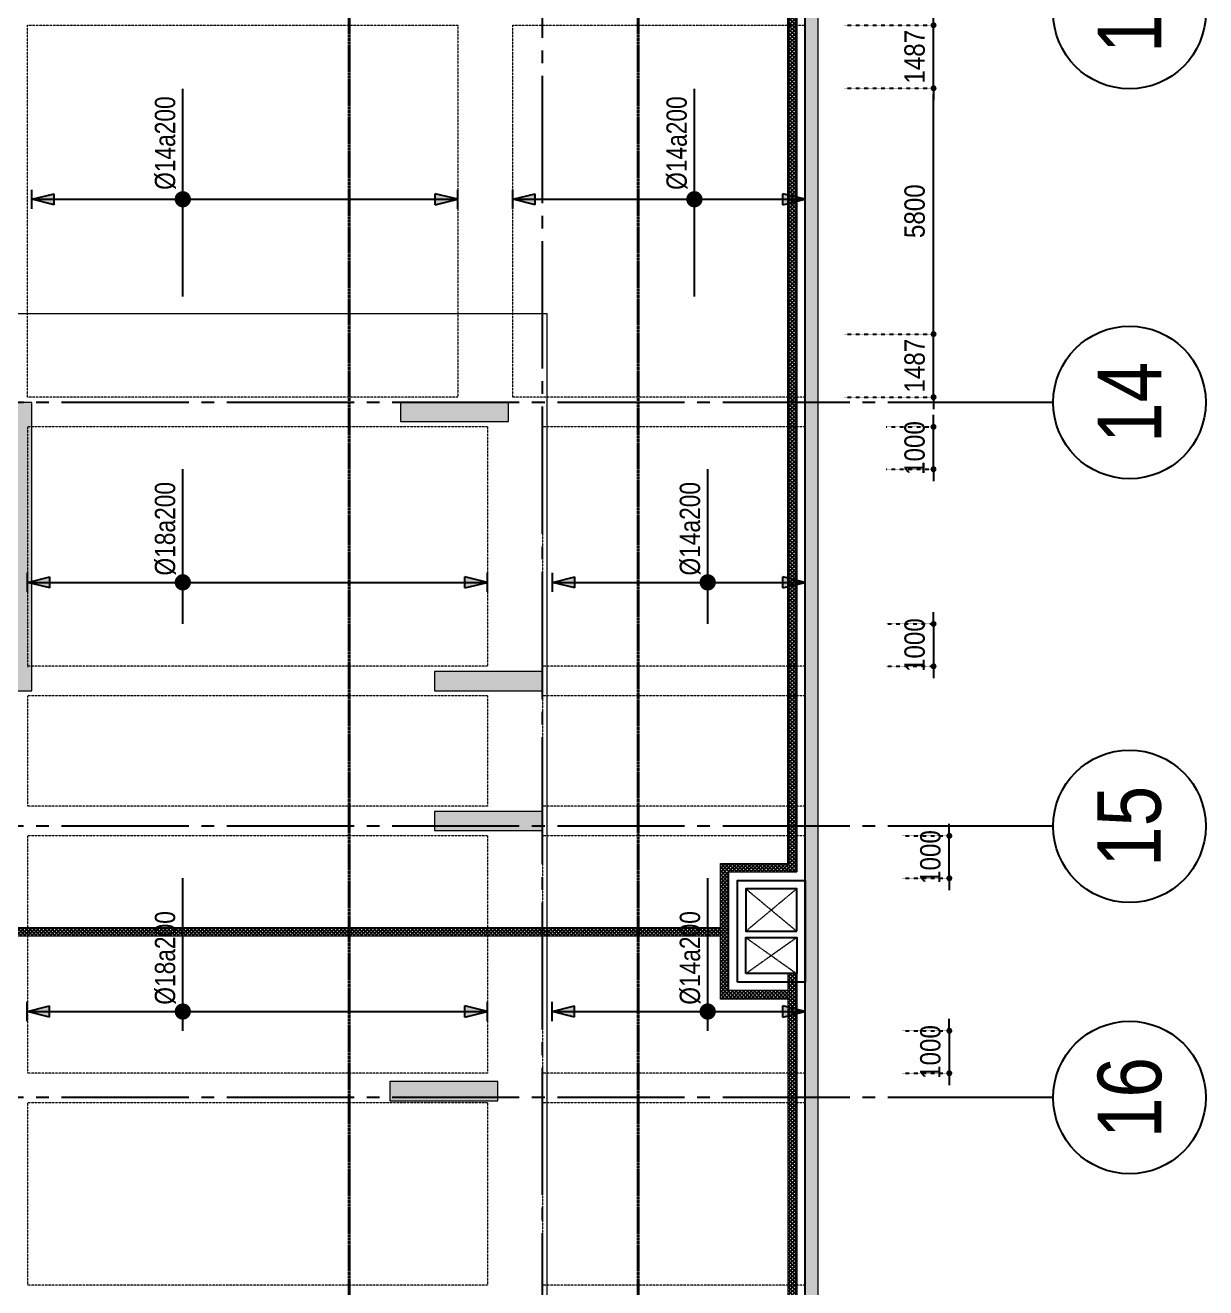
# Model space of a CAD drawing. Header units: millimetres. Extents: x -3819597 to -2591384, y 582389 to 820195.
# Drawn here: x -2679162 to -2651304, y 637944 to 667731 of the extents above; entities that cross this region are included whole.
import ezdxf
from ezdxf.enums import TextEntityAlignment as Align

# ---------------------------------------------------------------- set-up
doc = ezdxf.new("R2010")
doc.units = ezdxf.units.MM
doc.header["$MEASUREMENT"] = 0
for name, pattern in [('CENTER', [2, 1.25, -0.25, 0.25, -0.25]), ('CHG_XX_Cot_Ham 2$0$MB_Luoi truc$0$HTT Hidden 21', [3, 2, -1]), ('CHG_XX_Damsan_Ham 2$0$CHG_XX_Damsan_Ham 2$0$HIDDEN', [0.375, 0.25, -0.125]), ('CHG_XX_Luoi truc$0$MB_Luoi truc$0$Center101', [13, 10, -1, 1, -1]), ('DOT2', [0.125, 0, -0.125]), ('HIDDEN', [0.375, 0.25, -0.125])]:
    doc.linetypes.add(name, pattern=pattern)
doc.layers.get('0').update_dxf_attribs({"lineweight": 9})
doc.layers.get('Defpoints').update_dxf_attribs({"color": 10, "lineweight": 0})
for name, color, linetype in [('02HN. TEXT B', 1, 'Continuous'), ('08HN. SSS X', 6, 'Continuous'), ('12HN. GRID', 1, 'CENTER'), ('CHG_XX_Cot_Ham 2$0$mb_cot tang 1-3$0$Concrete Line', 6, 'Continuous'), ('CHG_XX_Damsan_Ham 2$0$CHG_XX_Damsan_Ham 2$0$MEP-00-GENERAL-35', 2, 'Continuous'), ('CHG_XX_Damsan_Ham 2$0$MEP-00-GENERAL-35', 2, 'Continuous'), ('CHG_XX_Luoi truc$0$Grid', 34, 'Continuous'), ('CHG_XX_Luoi truc$0$Grid Line', 8, 'CHG_XX_Luoi truc$0$MB_Luoi truc$0$Center101'), ('dim', 51, 'Continuous')]:
    doc.layers.add(name, color=color, linetype=linetype)
for name, color, linetype, lineweight in [('CHG_XX_Cot_Ham 2$0$NS-Pier-H2', 150, 'Continuous', 13), ('CHG_XX_Cot_Ham 2$0$NS-Pier-H2 @ 1', 150, 'Continuous', 13), ('CHG_XX_Cot_Ham 2$0$NS-Pier-H2 @ 150', 150, 'Continuous', 13), ("CHG_XX_Damsan_Ham 2$0$CHG_XX_Damsan_Ham 2$0$'S_General_Hidden_1 Thin", 1, 'CHG_XX_Damsan_Ham 2$0$CHG_XX_Damsan_Ham 2$0$HIDDEN', 18), ('CHG_XX_Damsan_Ham 2$0$CHG_XX_Damsan_Ham 2$0$CHG_XX_Damsan_Ham 2$0$Start net bao', 3, 'Continuous', 18), ('CHG_XX_Damsan_Ham 2$0$CHG_XX_Damsan_Ham 2$0$DBAO', 3, 'Continuous', 13), ('CHG_XX_Damsan_Ham 2$0$CHG_XX_Damsan_Ham 2$0$DMo', 9, 'CHG_XX_Damsan_Ham 2$0$CHG_XX_Damsan_Ham 2$0$HIDDEN', 9), ('CHG_XX_Damsan_Ham 2$0$CHG_XX_Damsan_Ham 2$0$DTE-MEP-H-SLAB TEXT', 3, 'Continuous', 0), ('CHG_XX_Damsan_Ham 2$0$CHG_XX_Damsan_Ham 2$0$mach ngung thi cong', 6, 'Continuous', 13), ('CHG_XX_Damsan_Ham 2$0$CHG_XX_Damsan_Ham 2$0$Start hatch', 8, 'Continuous', 25), ('CHG_XX_Damsan_Ham 2$0$CHG_XX_Damsan_Ham 2$0$Start net bao', 3, 'Continuous', 18), ('CHG_XX_Damsan_Ham 2$0$CHG_XX_Damsan_Ham 2$0$Start vach', 6, 'Continuous', 25), ('CHG_XX_Damsan_Ham 2$0$HATCH', 57, 'Continuous', 9), ('CHG_XX_Damsan_Ham 2$0$mach ngung thi cong', 6, 'Continuous', 13), ('CHG_XX_Damsan_Ham 2$0$Start vach', 6, 'Continuous', 25), ('thep chay suot', 5, 'HIDDEN', 40)]:
    doc.layers.add(name, color=color, linetype=linetype, lineweight=lineweight)
doc.styles.add('[HN042014]STYLE', font='arial.ttf', dxfattribs={"width": 0.8})
doc.styles.add('CHG_XX_Luoi truc$0$MB_Luoi truc$0$Grid A-F$0$VNI-HelveCB', font='VHELVCB_0.TTF')
doc.styles.add('MB_Luoi truc$0$Arial_C', font='arial.ttf', dxfattribs={"width": 0.85})
doc.dimstyles.new('200', dxfattribs={"dimscale": 200, "dimtxt": 2.4, "dimasz": 0.7, "dimexe": 0.0003, "dimexo": 0, "dimgap": 1, "dimtad": 1, "dimdec": 0, "dimzin": 12, "dimdsep": 46, "dimtxsty": 'MB_Luoi truc$0$Arial_C', "dimblk": 'MB_Luoi truc$0$_Dot', "dimcen": 0.5, "dimclrd": 256, "dimclre": 8, "dimclrt": 1, "dimadec": 0, "dimazin": 0, "dimtfac": 1, "dimtdec": 0, "dimtix": 1, "dimtmove": 2, "dimatfit": 3, "dimldrblk": 'MB_Luoi truc$0$HTT Arrow 30', "dimfxl": 1, "dimtolj": 1, "dimtzin": 0, "dimlwe": -1, "dimarcsym": 0})

# ---------------------------------------------------------------- blocks, each defined once
blk = doc.blocks.new('*U269')
at = {"layer": '12HN. GRID', "linetype": 'Continuous'}
h = blk.add_hatch(color=256, dxfattribs=at)
h.dxf.hatch_style = 1
h.paths.add_polyline_path([(-44, 1011.7), (44, 1011.7), (0, 1187.7)])
h = blk.add_hatch(color=256, dxfattribs=at)
h.dxf.hatch_style = 1
h.paths.add_polyline_path([(0, -2162.3), (44, -1986.3), (-44, -1986.3)])
at = {"layer": '08HN. SSS X', "linetype": 'ByBlock', "ltscale": 10}
for p, q in [((-764.7, 0), (868.6, 0)), ((-764.7, 0), (-764.7, 0)), ((868.6, 0), (868.6, 0))]:
    blk.add_line(p, q, dxfattribs=at)
at = {"layer": '12HN. GRID', "linetype": 'Continuous'}
for p, q in [((-75, 1187.7), (75, 1187.7)), ((-44, 1011.7), (0, 1187.7)), ((0, 1187.7), (0, -2162.3)), ((0, 1187.7), (44, 1011.7)), ((-44, 1011.7), (44, 1011.7)), ((-44, -1986.3), (44, -1986.3)), ((-44, -1986.3), (0, -2162.3)), ((0, -2162.3), (44, -1986.3)), ((-75, -2162.3), (75, -2162.3))]:
    blk.add_line(p, q, dxfattribs=at)
at = {"layer": '12HN. GRID', "linetype": 'Continuous', "const_width": 64, "flags": 128}
blk.add_lwpolyline([(-32, 0, 1), (32, 0, 1)], format="xyb", close=True, dxfattribs=at)
at = {"layer": '02HN. TEXT B', "linetype": 'ByBlock', "style": '[HN042014]STYLE', "width": 0.8, "flags": 8}
blk.add_attdef('1', text='', height=160, dxfattribs=at).set_placement((74, 140), align=Align.MIDDLE_LEFT)
blk.add_attdef('0', text='', height=160, dxfattribs=at).set_placement((1102.5, 160), align=Align.MIDDLE_CENTER)
at = {"layer": 'Defpoints', "color": 9, "linetype": 'ByBlock', "style": '[HN042014]STYLE', "width": 0.8, "flags": 9}
for tag, p in [('2', (2830, 20641.1)), ('3', (2830, 20236.4)), ('4', (2830, 19831.6)), ('5', (2830, 19441.1))]:
    blk.add_attdef(tag, text='', height=250, dxfattribs=at).set_placement(p, align=Align.MIDDLE_CENTER)
blk = doc.blocks.new('*U272')
at = {"layer": '12HN. GRID', "linetype": 'Continuous'}
h = blk.add_hatch(color=256, dxfattribs=at)
h.dxf.hatch_style = 1
h.paths.add_polyline_path([(-44, 1045), (44, 1045), (0, 1221)])
h = blk.add_hatch(color=256, dxfattribs=at)
h.dxf.hatch_style = 1
h.paths.add_polyline_path([(0, -2395.7), (44, -2219.7), (-44, -2219.7)])
at = {"layer": '08HN. SSS X', "linetype": 'ByBlock', "ltscale": 10}
for p, q in [((-326.8, 0), (889.9, 0)), ((-326.8, 0), (-326.8, 0)), ((889.9, 0), (889.9, 0))]:
    blk.add_line(p, q, dxfattribs=at)
at = {"layer": '12HN. GRID', "linetype": 'Continuous'}
for p, q in [((-75, 1221), (75, 1221)), ((-44, 1045), (0, 1221)), ((0, 1221), (0, -2395.7)), ((0, 1221), (44, 1045)), ((-44, 1045), (44, 1045)), ((-44, -2219.7), (44, -2219.7)), ((-44, -2219.7), (0, -2395.7)), ((0, -2395.7), (44, -2219.7)), ((-75, -2395.7), (75, -2395.7))]:
    blk.add_line(p, q, dxfattribs=at)
at = {"layer": '12HN. GRID', "linetype": 'Continuous', "const_width": 64, "flags": 128}
blk.add_lwpolyline([(-32, 0, 1), (32, 0, 1)], format="xyb", close=True, dxfattribs=at)
at = {"layer": '02HN. TEXT B', "linetype": 'ByBlock', "style": '[HN042014]STYLE', "width": 0.8, "flags": 8}
blk.add_attdef('1', text='', height=160, dxfattribs=at).set_placement((53.8, 140), align=Align.MIDDLE_LEFT)
blk.add_attdef('0', text='', height=160, dxfattribs=at).set_placement((1102.5, 160), align=Align.MIDDLE_CENTER)
at = {"layer": 'Defpoints', "color": 9, "linetype": 'ByBlock', "style": '[HN042014]STYLE', "width": 0.8, "flags": 9}
for tag, p in [('2', (2118.1, 2422.8)), ('3', (2118.1, 2018)), ('4', (2118.1, 1613.3)), ('5', (2118.1, 1222.8))]:
    blk.add_attdef(tag, text='', height=250, dxfattribs=at).set_placement(p, align=Align.MIDDLE_CENTER)
blk = doc.blocks.new('MB_Luoi truc$0$_Dot')
at = {"color": 0, "linetype": 'ByBlock', "lineweight": -2}
blk.add_line((-0.5, 0), (-1, 0), dxfattribs=at)
at = {"color": 0, "linetype": 'ByBlock', "const_width": 0.5}
blk.add_lwpolyline([(-0.25, 0, 1), (0.25, 0, 1)], format="xyb", close=True, dxfattribs=at)
blk = doc.blocks.new('*D270')
at = {"layer": 'Defpoints', "color": 0, "transparency": 16777216}
for p in [(-2658841, 653606), (-2658841, 652606), (-2657727, 652606)]:
    blk.add_point(p, dxfattribs=at)
at = {"layer": 'dim', "lineweight": -2, "transparency": 16777216}
for p, q in [((-2657727, 653746), (-2657727, 653886)), ((-2657727, 653606), (-2657727, 652606)), ((-2657727, 652466), (-2657727, 652326))]:
    blk.add_line(p, q, dxfattribs=at)
at = {"layer": 'dim', "color": 8, "linetype": 'DOT2', "transparency": 16777216}
for p, q in [((-2658841, 653606), (-2657727, 653606)), ((-2658841, 652606), (-2657727, 652606))]:
    blk.add_line(p, q, dxfattribs=at)
at = {"layer": 'dim', "lineweight": -2, "transparency": 16777216, "xscale": 140, "yscale": 140, "zscale": 140}
for p, rotation in [((-2657727, 653606), 270), ((-2657727, 652606), 90)]:
    blk.add_blockref('MB_Luoi truc$0$_Dot', p, dxfattribs=dict(at, rotation=rotation))
at = {"layer": 'dim', "color": 1, "transparency": 16777216, "insert": (-2658172, 653106), "char_height": 480, "attachment_point": 5, "rotation": 90, "style": 'MB_Luoi truc$0$Arial_C'}
blk.add_mtext('\\A1;1000', dxfattribs=at)
blk = doc.blocks.new('MB_Luoi truc$0$HTT Arrow 30')
blk.add_hatch(color=256).paths.add_polyline_path([(-2.5, 0.375), (-2.5, -0.375), (0, 0)])
at = {"color": 0, "linetype": 'ByBlock', "lineweight": -2}
for p, q in [((0, 0), (-2.5, 0.375)), ((-2.5, -0.375), (-2.5, 0.375)), ((0, 0), (-2.5, -0.375))]:
    blk.add_line(p, q, dxfattribs=at)
blk = doc.blocks.new('*D271')
at = {"layer": 'Defpoints', "color": 0, "transparency": 16777216}
for p in [(-2658842, 658256), (-2657728, 658256), (-2658842, 657256)]:
    blk.add_point(p, dxfattribs=at)
at = {"layer": 'dim', "lineweight": -2, "transparency": 16777216}
for p, q in [((-2657728, 658396), (-2657728, 658536)), ((-2657728, 657256), (-2657728, 658256)), ((-2657728, 657116), (-2657728, 656976))]:
    blk.add_line(p, q, dxfattribs=at)
at = {"layer": 'dim', "color": 8, "linetype": 'DOT2', "transparency": 16777216}
for p, q in [((-2658842, 658256), (-2657728, 658256)), ((-2658842, 657256), (-2657728, 657256))]:
    blk.add_line(p, q, dxfattribs=at)
at = {"layer": 'dim', "lineweight": -2, "transparency": 16777216, "xscale": 140, "yscale": 140, "zscale": 140}
for p, rotation in [((-2657728, 658256), 270), ((-2657728, 657256), 90)]:
    blk.add_blockref('MB_Luoi truc$0$_Dot', p, dxfattribs=dict(at, rotation=rotation))
at = {"layer": 'dim', "color": 1, "transparency": 16777216, "insert": (-2658173, 657756), "char_height": 480, "attachment_point": 5, "rotation": 90, "style": 'MB_Luoi truc$0$Arial_C'}
blk.add_mtext('\\A1;1000', dxfattribs=at)
blk = doc.blocks.new('*U275')
at = {"layer": '12HN. GRID', "linetype": 'Continuous'}
h = blk.add_hatch(color=256, dxfattribs=at)
h.dxf.hatch_style = 1
h.paths.add_polyline_path([(-44, 1048.4), (44, 1048.4), (0, 1224.4)])
h = blk.add_hatch(color=256, dxfattribs=at)
h.dxf.hatch_style = 1
h.paths.add_polyline_path([(0, -2395.7), (44, -2219.7), (-44, -2219.7)])
at = {"layer": '08HN. SSS X', "linetype": 'ByBlock', "ltscale": 10}
for p, q in [((-151.5, 0), (1048.5, 0)), ((-151.5, 0), (-151.5, 0)), ((1048.5, 0), (1048.5, 0))]:
    blk.add_line(p, q, dxfattribs=at)
at = {"layer": '12HN. GRID', "linetype": 'Continuous'}
for p, q in [((-75, 1224.4), (75, 1224.4)), ((-44, 1048.4), (0, 1224.4)), ((0, 1224.4), (0, -2395.7)), ((0, 1224.4), (44, 1048.4)), ((-44, 1048.4), (44, 1048.4)), ((-44, -2219.7), (44, -2219.7)), ((-44, -2219.7), (0, -2395.7)), ((0, -2395.7), (44, -2219.7)), ((-75, -2395.7), (75, -2395.7))]:
    blk.add_line(p, q, dxfattribs=at)
at = {"layer": '12HN. GRID', "linetype": 'Continuous', "const_width": 64, "flags": 128}
blk.add_lwpolyline([(-32, 0, 1), (32, 0, 1)], format="xyb", close=True, dxfattribs=at)
at = {"layer": '02HN. TEXT B', "linetype": 'ByBlock', "style": '[HN042014]STYLE', "width": 0.8, "flags": 8}
blk.add_attdef('1', text='', height=160, dxfattribs=at).set_placement((53.8, 140), align=Align.MIDDLE_LEFT)
blk.add_attdef('0', text='', height=160, dxfattribs=at).set_placement((1102.5, 160), align=Align.MIDDLE_CENTER)
at = {"layer": 'Defpoints', "color": 9, "linetype": 'ByBlock', "style": '[HN042014]STYLE', "width": 0.8, "flags": 9}
for tag, p in [('2', (2293.3, 2422.8)), ('3', (2293.3, 2018)), ('4', (2293.3, 1613.3)), ('5', (2293.3, 1222.8))]:
    blk.add_attdef(tag, text='', height=250, dxfattribs=at).set_placement(p, align=Align.MIDDLE_CENTER)
blk = doc.blocks.new('*D273')
at = {"layer": 'Defpoints', "color": 0, "transparency": 16777216}
for p in [(-2658470, 644006), (-2658470, 643006), (-2657355, 643006)]:
    blk.add_point(p, dxfattribs=at)
at = {"layer": 'dim', "color": 8, "linetype": 'DOT2', "transparency": 16777216}
for p, q in [((-2658470, 644006), (-2657355, 644006)), ((-2658470, 643006), (-2657355, 643006))]:
    blk.add_line(p, q, dxfattribs=at)
at = {"layer": 'dim', "lineweight": -2, "transparency": 16777216}
for p, q in [((-2657355, 644146), (-2657355, 644286)), ((-2657355, 644006), (-2657355, 643006)), ((-2657355, 642866), (-2657355, 642726))]:
    blk.add_line(p, q, dxfattribs=at)
at = {"layer": 'dim', "lineweight": -2, "transparency": 16777216, "xscale": 140, "yscale": 140, "zscale": 140}
for p, rotation in [((-2657355, 644006), 270), ((-2657355, 643006), 90)]:
    blk.add_blockref('MB_Luoi truc$0$_Dot', p, dxfattribs=dict(at, rotation=rotation))
at = {"layer": 'dim', "color": 1, "transparency": 16777216, "insert": (-2657801, 643506), "char_height": 480, "attachment_point": 5, "rotation": 90, "style": 'MB_Luoi truc$0$Arial_C'}
blk.add_mtext('\\A1;1000', dxfattribs=at)
blk = doc.blocks.new('*D274')
at = {"layer": 'Defpoints', "color": 0, "transparency": 16777216}
for p in [(-2658470, 648606), (-2657355, 648606), (-2658470, 647606)]:
    blk.add_point(p, dxfattribs=at)
at = {"layer": 'dim', "lineweight": -2, "transparency": 16777216}
for p, q in [((-2657355, 648746), (-2657355, 648886)), ((-2657355, 647606), (-2657355, 648606)), ((-2657355, 647466), (-2657355, 647326))]:
    blk.add_line(p, q, dxfattribs=at)
at = {"layer": 'dim', "color": 8, "linetype": 'DOT2', "transparency": 16777216}
for p, q in [((-2658470, 648606), (-2657355, 648606)), ((-2658470, 647606), (-2657355, 647606))]:
    blk.add_line(p, q, dxfattribs=at)
at = {"layer": 'dim', "lineweight": -2, "transparency": 16777216, "xscale": 140, "yscale": 140, "zscale": 140}
for p, rotation in [((-2657355, 648606), 270), ((-2657355, 647606), 90)]:
    blk.add_blockref('MB_Luoi truc$0$_Dot', p, dxfattribs=dict(at, rotation=rotation))
at = {"layer": 'dim', "color": 1, "transparency": 16777216, "insert": (-2657801, 648106), "char_height": 480, "attachment_point": 5, "rotation": 90, "style": 'MB_Luoi truc$0$Arial_C'}
blk.add_mtext('\\A1;1000', dxfattribs=at)
blk = doc.blocks.new('*U691')
at = {"layer": 'thep chay suot', "linetype": 'HIDDEN', "ltscale": 10}
blk.add_line((-42737.9, 0), (14067.3, 0), dxfattribs=at)
at = {"layer": '02HN. TEXT B', "linetype": 'ByBlock', "style": '[HN042014]STYLE', "width": 0.8, "flags": 8}
blk.add_attdef('1', text='', height=160, dxfattribs=at).set_placement((94.5, 185.3), align=Align.MIDDLE_LEFT)
blk.add_attdef('0', text='', height=160, dxfattribs=at).set_placement((-351.3, 10.6), align=Align.MIDDLE_CENTER)
at = {"layer": 'Defpoints', "color": 9, "linetype": 'ByBlock', "style": '[HN042014]STYLE', "width": 0.8, "flags": 9}
for tag, p in [('2', (-7336, 4713.7)), ('3', (-7336, 4309)), ('4', (-7336, 3904.2)), ('5', (-7336, 3513.7))]:
    blk.add_attdef(tag, text='', height=250, dxfattribs=at).set_placement(p, align=Align.MIDDLE_CENTER)
blk = doc.blocks.new('*U1035')
at = {"layer": 'CHG_XX_Cot_Ham 2$0$NS-Pier-H2 @ 1'}
h = blk.add_hatch(color=256, dxfattribs=at)
h.dxf.hatch_style = 1
h.paths.add_polyline_path([(450, 0), (0, 0), (0, -2550), (450, -2550)])
at = {"layer": 'CHG_XX_Cot_Ham 2$0$NS-Pier-H2 @ 150'}
h = blk.add_hatch(color=256, dxfattribs=at)
h.dxf.hatch_style = 1
h.paths.add_polyline_path([(450, 0), (0, 0), (0, -2550), (450, -2550)])
blk = doc.blocks.new('CHG_XX_Cot_Ham 2$0$Block A_C450x2250')
at = {"layer": 'CHG_XX_Cot_Ham 2$0$NS-Pier-H2'}
blk.add_lwpolyline([(450, -2550), (0, -2550), (0, 0), (450, 0)], close=True, dxfattribs=at)
blk.add_blockref('*U1035', (0, 0), dxfattribs=at)
blk = doc.blocks.new('CHG_XX_Cot_Ham 2$0$300x6800')
at = {"layer": 'CHG_XX_Cot_Ham 2$0$NS-Pier-H2'}
h = blk.add_hatch(color=256, dxfattribs=at)
h.dxf.hatch_style = 1
h.paths.add_polyline_path([(300, 0), (-100, 0), (-100, -6800), (300, -6800)])
blk.add_lwpolyline([(300, 0), (-100, 0), (-100, -6800), (300, -6800)], close=True, dxfattribs=at)
blk = doc.blocks.new('*U1029')
at = {"layer": 'CHG_XX_Luoi truc$0$Grid Line'}
blk.add_line((0, 0), (0, 608), dxfattribs=at)
at = {"layer": 'CHG_XX_Luoi truc$0$Grid', "lineweight": -2, "style": 'CHG_XX_Luoi truc$0$MB_Luoi truc$0$Grid A-F$0$VNI-HelveCB'}
for tag, p in [('GRIDSUB', (0, 617)), ('GRID', (0, -9))]:
    blk.add_attdef(tag, text='', height=5, dxfattribs=at).set_placement(p, align=Align.MIDDLE)
blk = doc.blocks.new('*U1031')
at = {"layer": 'CHG_XX_Luoi truc$0$Grid', "lineweight": -2}
blk.add_line((0, -3), (0, 0), dxfattribs=at)
blk.add_circle((0, -9), 6, dxfattribs=at)
at = {"layer": 'CHG_XX_Luoi truc$0$Grid Line'}
blk.add_line((0, 0), (0, 438), dxfattribs=at)
at = {"layer": 'CHG_XX_Luoi truc$0$Grid', "lineweight": -2, "style": 'CHG_XX_Luoi truc$0$MB_Luoi truc$0$Grid A-F$0$VNI-HelveCB'}
for tag, p in [('GRIDSUB', (0, 447)), ('GRID', (0, -9))]:
    blk.add_attdef(tag, text='', height=5, dxfattribs=at).set_placement(p, align=Align.MIDDLE)
blk = doc.blocks.new('CHG_XX_Luoi truc')
at = {"layer": 'CHG_XX_Luoi truc$0$Grid', "xscale": 300, "yscale": 300, "zscale": 300}
blk.add_blockref('*U1029', (99550, -12747), dxfattribs=at)
at = {"layer": 'CHG_XX_Luoi truc$0$Grid'}
ref = blk.add_blockref('*U1031', (110703, 58050), dxfattribs=dict(at, xscale=300.0000000000013, yscale=300.0000000000013, zscale=300.0000000000013, rotation=90))
ref.add_attrib('GRID', '13', dxfattribs={"lineweight": -2, "height": 1500, "rotation": 90, "style": 'CHG_XX_Luoi truc$0$MB_Luoi truc$0$Grid A-F$0$VNI-HelveCB'}).set_placement((113403, 58050), align=Align.MIDDLE)
ref = blk.add_blockref('*U1031', (110703, 48850), dxfattribs=dict(at, xscale=300.0000000000013, yscale=300.0000000000013, zscale=300.0000000000013, rotation=90))
ref.add_attrib('GRID', '14', dxfattribs={"lineweight": -2, "height": 1500, "rotation": 90, "style": 'CHG_XX_Luoi truc$0$MB_Luoi truc$0$Grid A-F$0$VNI-HelveCB'}).set_placement((113403, 48850), align=Align.MIDDLE)
ref = blk.add_blockref('*U1031', (110703, 38850), dxfattribs=dict(at, xscale=300.0000000000013, yscale=300.0000000000013, zscale=300.0000000000013, rotation=90))
ref.add_attrib('GRID', '15', dxfattribs={"lineweight": -2, "height": 1500, "rotation": 90, "style": 'CHG_XX_Luoi truc$0$MB_Luoi truc$0$Grid A-F$0$VNI-HelveCB'}).set_placement((113403, 38850), align=Align.MIDDLE)
ref = blk.add_blockref('*U1031', (110703, 32450), dxfattribs=dict(at, xscale=300.0000000000013, yscale=300.0000000000013, zscale=300.0000000000013, rotation=90))
ref.add_attrib('GRID', '16', dxfattribs={"lineweight": -2, "height": 1500, "rotation": 90, "style": 'CHG_XX_Luoi truc$0$MB_Luoi truc$0$Grid A-F$0$VNI-HelveCB'}).set_placement((113403, 32450), align=Align.MIDDLE)
blk = doc.blocks.new('CHG_XX_Cot_Ham 2')
at = {"layer": 'CHG_XX_Cot_Ham 2$0$NS-Pier-H2'}
h = blk.add_hatch(color=256, dxfattribs=at)
h.dxf.hatch_style = 1
h.paths.add_polyline_path([(99639.2, 163400), (-10900, 163400), (-10900, 85450), (-300, 85450), (-300, 84050), (32350, 84050), (32350, -9000), (103575.5, -9000), (106050, -6022), (106050, 158254.3)])
h.paths.add_polyline_path([(99533.7, 163100), (105750, 158110.4), (105750, 90450), (105650, 90450), (105750, 90450), (105750, 13850), (105750, 13722.3), (105750, -5913.6), (103434.7, -8700), (93599.8, -8700), (93299.8, -8700), (32650, -8700), (32650, 84350), (0, 84350), (0, 85750), (-10600, 85750), (-10600, 163100), (93600, 163100)], flags=16)
for p, q in [((106050, 158254.3), (106050, -6022)), ((105750, 90450), (105750, 13850))]:
    blk.add_line(p, q, dxfattribs=at)
at = {"layer": 'CHG_XX_Cot_Ham 2$0$NS-Pier-H2', "linetype": 'CHG_XX_Cot_Ham 2$0$MB_Luoi truc$0$HTT Hidden 21'}
blk.add_lwpolyline([(99639.2, 163400), (106050, 158254.3), (106050, -6022), (103575.5, -9000), (32350, -9000), (32350, 84050), (-300, 84050), (-300, 85450), (-10900, 85450), (-10900, 163400)], close=True, dxfattribs=at)
at = {"layer": 'CHG_XX_Cot_Ham 2$0$mb_cot tang 1-3$0$Concrete Line'}
blk.add_blockref('CHG_XX_Cot_Ham 2$0$300x6800', (87200, 48850), dxfattribs=at)
at = {"layer": 'CHG_XX_Cot_Ham 2$0$NS-Pier-H2'}
blk.add_blockref('CHG_XX_Luoi truc', (0, 0), dxfattribs=at)
at = {"layer": 'CHG_XX_Cot_Ham 2$0$NS-Pier-H2', "xscale": -1, "rotation": 90}
for p in [(96200, 48850), (97000, 42500), (97000, 39200), (95950, 32825)]:
    blk.add_blockref('CHG_XX_Cot_Ham 2$0$Block A_C450x2250', p, dxfattribs=at)
blk = doc.blocks.new('CHG_XX_Damsan_Ham 2$0$CHG_XX_Damsan_Ham 2$0$sdfsgdh')
at = {"layer": 'CHG_XX_Damsan_Ham 2$0$CHG_XX_Damsan_Ham 2$0$Start hatch', "ltscale": 0.5}
h = blk.add_hatch(dxfattribs=at)
h.set_pattern_fill('ANSI37', color=256, scale=500)
h.paths.add_polyline_path([(116250, -84800), (116050, -84800), (116050, -123126), (116250, -123126)])
h = blk.add_hatch(dxfattribs=at)
h.set_pattern_fill('ANSI37', color=256, scale=500)
h.set_pattern_definition([(45, (10700.06, -8650), (-44.194174, 44.194174), []), (135, (10700.06, -8650), (-44.194174, -44.194174), [])])
h.paths.add_polyline_path([(116050, -122926), (114450, -122926), (114450, -126126), (116050, -126126), (116050, -146650), (103400, -146650), (103400, -146850), (116250, -146850), (116250, -125526), (116050, -125526), (116050, -125926), (114650, -125926), (114650, -123126), (116050, -123126)])
h = blk.add_hatch(dxfattribs=at)
h.set_pattern_fill('ANSI37', color=256, scale=500)
h.set_pattern_definition([(45, (-79807.79, -8650), (-44.194174, 44.194174), []), (135, (-79807.79, -8650), (-44.194174, -44.194174), [])])
h.paths.add_polyline_path([(45350, -124435), (45350, -124635), (114450, -124635), (114450, -124435)])
at = {"layer": 'CHG_XX_Damsan_Ham 2$0$CHG_XX_Damsan_Ham 2$0$DTE-MEP-H-SLAB TEXT', "color": 2, "ltscale": 0.5}
for p, q in [((45350, -124435), (114450, -124435)), ((114450, -124635), (114450, -124435)), ((45350, -124635), (114450, -124635)), ((116250, -125526), (116050, -125526))]:
    blk.add_line(p, q, dxfattribs=at)
at = {"layer": 'CHG_XX_Damsan_Ham 2$0$CHG_XX_Damsan_Ham 2$0$DTE-MEP-H-SLAB TEXT', "color": 2, "ltscale": 0.5, "flags": 128}
for points in [[(116050, -126126), (114450, -126126), (114450, -122926)], [(114450, -122926), (116050, -122926)], [(116050, -125926), (114650, -125926), (114650, -123126)], [(114650, -123126), (116250, -123126)], [(116050, -125926), (116050, -125526)], [(102488, -169200), (103400, -169200), (103400, -146650), (116050, -146650), (116050, -126126)]]:
    blk.add_lwpolyline(points, dxfattribs=at)
at = {"layer": 'CHG_XX_Damsan_Ham 2$0$CHG_XX_Damsan_Ham 2$0$MEP-00-GENERAL-35'}
for points in [[(116250, -123126), (116250, -84800)], [(116050, -122926), (116050, -85000)], [(99488, -169200), (99488, -167800), (102288, -167800), (102288, -169400), (103600, -169400), (103600, -146850), (116250, -146850), (116250, -125526)]]:
    blk.add_lwpolyline(points, dxfattribs=at)
for points in [[(114850, -125726), (114850, -123326), (116450, -123326), (116450, -125726)], [(116250, -124526), (116250, -123526), (115050, -123526), (115050, -124526)], [(115050, -125526), (115050, -124676), (116250, -124676), (116250, -125526)]]:
    blk.add_lwpolyline(points, close=True, dxfattribs=at)
at = {"layer": 'CHG_XX_Damsan_Ham 2$0$MEP-00-GENERAL-35'}
for points in [[(116250, -123126), (116250, -84800), (103800, -84800)], [(116050, -122926), (116050, -84800)]]:
    blk.add_lwpolyline(points, dxfattribs=at)
blk = doc.blocks.new('CHG_XX_Damsan_Ham 2', base_point=(3089256, -609981))
at = {"layer": "CHG_XX_Damsan_Ham 2$0$CHG_XX_Damsan_Ham 2$0$'S_General_Hidden_1 Thin", "ltscale": 10}
for p, q in [((87400, 48975), (87400, 57750)), ((87400, 57750), (97550, 57750)), ((97550, 57750), (97550, 48975)), ((98850, 48975), (98850, 57750)), ((98850, 57750), (105750, 57750)), ((97550, 48975), (87400, 48975)), ((105750, 48975), (98850, 48975)), ((98250, 48275), (87400, 48275)), ((87400, 48275), (87400, 42606)), ((98250, 48275), (98250, 42625)), ((105750, 48275), (99550, 48275)), ((99550, 48275), (99550, 42625)), ((98250, 42625), (87400, 42625)), ((105750, 42625), (99550, 42625)), ((98250, 41925), (87400, 41925)), ((87400, 41925), (87400, 39325)), ((98250, 41925), (98250, 39325)), ((105750, 41925), (99550, 41925)), ((99550, 41925), (99550, 39325)), ((98250, 39325), (87400, 39325)), ((105750, 39325), (99550, 39325)), ((98250, 38625), (87400, 38625)), ((87400, 38625), (87400, 33025)), ((98250, 38625), (98250, 33025)), ((99550, 38625), (99550, 33025)), ((105750, 38625), (99550, 38625)), ((98250, 33025), (87400, 33025)), ((105750, 33025), (99550, 33025)), ((98250, 32325), (87400, 32325)), ((87400, 32325), (87400, 30600)), ((98250, 32325), (98250, 28025)), ((99550, 32325), (99550, 28075)), ((105750, 32325), (99550, 32325)), ((87400, 30600), (87400, 28025)), ((98250, 28025), (87400, 28025)), ((105750, 28025), (99550, 28025))]:
    blk.add_line(p, q, dxfattribs=at)
at = {"layer": 'CHG_XX_Damsan_Ham 2$0$CHG_XX_Damsan_Ham 2$0$CHG_XX_Damsan_Ham 2$0$Start net bao'}
for points in [[(-10900, 163400), (99639, 163400), (106050, 158250), (106050, -6022), (103576, -9000), (32350, -9000), (32350, 84050), (-300, 84050)], [(105750, 90450), (105750, 48850)], [(105750, 48850), (105750, 48850), (105750, 27450), (105750, 27450)]]:
    blk.add_lwpolyline(points, dxfattribs=at)
at = {"layer": 'CHG_XX_Damsan_Ham 2$0$CHG_XX_Damsan_Ham 2$0$DMo'}
for p, q in [((104350, 37374), (105550, 36374)), ((105550, 37374), (104350, 36374)), ((104350, 36224), (105550, 35374)), ((105550, 36224), (104350, 35374))]:
    blk.add_line(p, q, dxfattribs=at)
at = {"layer": 'CHG_XX_Damsan_Ham 2$0$CHG_XX_Damsan_Ham 2$0$mach ngung thi cong'}
blk.add_lwpolyline([(38000, 23700), (75851, 23700), (75851, 50950), (99650, 50950), (99650, -100), (38000, -100)], close=True, dxfattribs=at)
at = {"layer": 'CHG_XX_Damsan_Ham 2$0$CHG_XX_Damsan_Ham 2$0$Start net bao'}
for points in [[(-10900, 163400), (99639, 163400), (106050, 158250), (106050, -6022), (103576, -9000), (32350, -9000), (32350, 84050), (-300, 84050)], [(105750, 90450), (105750, 48850)], [(105750, 48850), (105750, 48850), (105750, 27450), (105750, 27450)]]:
    blk.add_lwpolyline(points, dxfattribs=at)
at = {"layer": 'CHG_XX_Damsan_Ham 2$0$CHG_XX_Damsan_Ham 2$0$Start vach'}
blk.add_lwpolyline([(105750, 12350), (105750, 156610)], dxfattribs=at)
at = {"layer": 'CHG_XX_Damsan_Ham 2$0$mach ngung thi cong'}
blk.add_lwpolyline([(38000, 23900), (75549, 23900), (75549, 50950), (99650, 50950), (99650, -100), (38000, -100)], close=True, dxfattribs=at)
at = {"layer": 'CHG_XX_Damsan_Ham 2$0$Start vach'}
blk.add_lwpolyline([(105750, 12350), (105750, 156610)], dxfattribs=at)
at = {"layer": 'CHG_XX_Damsan_Ham 2$0$CHG_XX_Damsan_Ham 2$0$DBAO'}
blk.add_blockref('CHG_XX_Cot_Ham 2', (0, 0), dxfattribs=at)
at = {"layer": 'CHG_XX_Damsan_Ham 2$0$CHG_XX_Damsan_Ham 2$0$DTE-MEP-H-SLAB TEXT'}
blk.add_blockref('CHG_XX_Damsan_Ham 2$0$CHG_XX_Damsan_Ham 2$0$sdfsgdh', (-10700, 160900), dxfattribs=at)
at = {"layer": 'CHG_XX_Damsan_Ham 2$0$HATCH'}
blk.add_blockref('CHG_XX_Cot_Ham 2', (0, 0), dxfattribs=at)
blk = doc.blocks.new('*U911')
at = {"layer": 'thep chay suot', "linetype": 'HIDDEN', "ltscale": 10}
blk.add_line((-42737.9, 0), (14689, 0), dxfattribs=at)
at = {"layer": '02HN. TEXT B', "linetype": 'ByBlock', "style": '[HN042014]STYLE', "width": 0.8, "flags": 8}
blk.add_attdef('1', text='', height=160, dxfattribs=at).set_placement((94.5, 185.3), align=Align.MIDDLE_LEFT)
blk.add_attdef('0', text='', height=160, dxfattribs=at).set_placement((-351.3, 10.6), align=Align.MIDDLE_CENTER)
at = {"layer": 'Defpoints', "color": 9, "linetype": 'ByBlock', "style": '[HN042014]STYLE', "width": 0.8, "flags": 9}
for tag, p in [('2', (-7336, 4713.7)), ('3', (-7336, 4309)), ('4', (-7336, 3904.2)), ('5', (-7336, 3513.7))]:
    blk.add_attdef(tag, text='', height=250, dxfattribs=at).set_placement(p, align=Align.MIDDLE_CENTER)
blk = doc.blocks.new('*D925')
at = {"layer": 'Defpoints', "color": 0, "transparency": 16777216}
for p in [(-2659827, 660444), (-2657727, 660444), (-2659827, 658956)]:
    blk.add_point(p, dxfattribs=at)
at = {"layer": 'dim', "lineweight": -2, "transparency": 16777216}
for p, q in [((-2657727, 660584), (-2657727, 660724)), ((-2657727, 658956), (-2657727, 660444)), ((-2657727, 658816), (-2657727, 658676))]:
    blk.add_line(p, q, dxfattribs=at)
at = {"layer": 'dim', "color": 8, "linetype": 'DOT2', "transparency": 16777216}
for p, q in [((-2659827, 660444), (-2657727, 660444)), ((-2659827, 658956), (-2657727, 658956))]:
    blk.add_line(p, q, dxfattribs=at)
at = {"layer": 'dim', "lineweight": -2, "transparency": 16777216, "xscale": 140, "yscale": 140, "zscale": 140}
for p, rotation in [((-2657727, 660444), 270), ((-2657727, 658956), 90)]:
    blk.add_blockref('MB_Luoi truc$0$_Dot', p, dxfattribs=dict(at, rotation=rotation))
at = {"layer": 'dim', "color": 1, "transparency": 16777216, "insert": (-2658172, 659700), "char_height": 480, "attachment_point": 5, "rotation": 90, "style": 'MB_Luoi truc$0$Arial_C'}
blk.add_mtext('\\A1;1487', dxfattribs=at)
blk = doc.blocks.new('*D926')
at = {"layer": 'Defpoints', "color": 0, "transparency": 16777216}
for p in [(-2659827, 666244), (-2657727, 666244), (-2659827, 660444)]:
    blk.add_point(p, dxfattribs=at)
at = {"layer": 'dim', "color": 8, "linetype": 'DOT2', "transparency": 16777216}
for p, q in [((-2659827, 666244), (-2657727, 666244)), ((-2659827, 660444), (-2657727, 660444))]:
    blk.add_line(p, q, dxfattribs=at)
at = {"layer": 'dim', "lineweight": -2, "transparency": 16777216}
blk.add_line((-2657727, 660584), (-2657727, 666104), dxfattribs=at)
at = {"layer": 'dim', "lineweight": -2, "transparency": 16777216, "xscale": 140, "yscale": 140, "zscale": 140}
for p, rotation in [((-2657727, 666244), 90), ((-2657727, 660444), 270)]:
    blk.add_blockref('MB_Luoi truc$0$_Dot', p, dxfattribs=dict(at, rotation=rotation))
at = {"layer": 'dim', "color": 1, "transparency": 16777216, "insert": (-2658172, 663344), "char_height": 480, "attachment_point": 5, "rotation": 90, "style": 'MB_Luoi truc$0$Arial_C'}
blk.add_mtext('\\A1;5800', dxfattribs=at)
blk = doc.blocks.new('*D927')
at = {"layer": 'Defpoints', "color": 0, "transparency": 16777216}
for p in [(-2659827, 667731), (-2657727, 667731), (-2659827, 666244)]:
    blk.add_point(p, dxfattribs=at)
at = {"layer": 'dim', "lineweight": -2, "transparency": 16777216}
for p, q in [((-2657727, 667871), (-2657727, 668011)), ((-2657727, 666244), (-2657727, 667731)), ((-2657727, 666104), (-2657727, 665964))]:
    blk.add_line(p, q, dxfattribs=at)
at = {"layer": 'dim', "color": 8, "linetype": 'DOT2', "transparency": 16777216}
for p, q in [((-2659827, 667731), (-2657727, 667731)), ((-2659827, 666244), (-2657727, 666244))]:
    blk.add_line(p, q, dxfattribs=at)
at = {"layer": 'dim', "lineweight": -2, "transparency": 16777216, "xscale": 140, "yscale": 140, "zscale": 140}
for p, rotation in [((-2657727, 667731), 270), ((-2657727, 666244), 90)]:
    blk.add_blockref('MB_Luoi truc$0$_Dot', p, dxfattribs=dict(at, rotation=rotation))
at = {"layer": 'dim', "color": 1, "transparency": 16777216, "insert": (-2658172, 666987), "char_height": 480, "attachment_point": 5, "rotation": 90, "style": 'MB_Luoi truc$0$Arial_C'}
blk.add_mtext('\\A1;1487', dxfattribs=at)
blk = doc.blocks.new('*U934')
at = {"layer": '12HN. GRID', "linetype": 'Continuous'}
h = blk.add_hatch(color=256, dxfattribs=at)
h.dxf.hatch_style = 1
h.paths.add_polyline_path([(-44, 1252.7), (44, 1252.7), (0, 1428.7)])
h = blk.add_hatch(color=256, dxfattribs=at)
h.dxf.hatch_style = 1
h.paths.add_polyline_path([(0, -871.3), (44, -695.3), (-44, -695.3)])
at = {"layer": '08HN. SSS X', "linetype": 'ByBlock', "ltscale": 10}
for p, q in [((-764.7, 0), (868.6, 0)), ((-764.7, 0), (-764.7, 0)), ((868.6, 0), (868.6, 0))]:
    blk.add_line(p, q, dxfattribs=at)
at = {"layer": '12HN. GRID', "linetype": 'Continuous'}
for p, q in [((-75, 1428.7), (75, 1428.7)), ((-44, 1252.7), (0, 1428.7)), ((0, 1428.7), (0, -871.3)), ((0, 1428.7), (44, 1252.7)), ((-44, 1252.7), (44, 1252.7)), ((-44, -695.3), (44, -695.3)), ((-44, -695.3), (0, -871.3)), ((0, -871.3), (44, -695.3)), ((-75, -871.3), (75, -871.3))]:
    blk.add_line(p, q, dxfattribs=at)
at = {"layer": '12HN. GRID', "linetype": 'Continuous', "const_width": 64, "flags": 128}
blk.add_lwpolyline([(-32, 0, 1), (32, 0, 1)], format="xyb", close=True, dxfattribs=at)
at = {"layer": '02HN. TEXT B', "linetype": 'ByBlock', "style": '[HN042014]STYLE', "width": 0.8, "flags": 8}
blk.add_attdef('1', text='', height=160, dxfattribs=at).set_placement((74, 140), align=Align.MIDDLE_LEFT)
blk.add_attdef('0', text='', height=160, dxfattribs=at).set_placement((1102.5, 160), align=Align.MIDDLE_CENTER)
at = {"layer": 'Defpoints', "color": 9, "linetype": 'ByBlock', "style": '[HN042014]STYLE', "width": 0.8, "flags": 9}
for tag, p in [('2', (2830, 20641.1)), ('3', (2830, 20236.4)), ('4', (2830, 19831.6)), ('5', (2830, 19441.1))]:
    blk.add_attdef(tag, text='', height=250, dxfattribs=at).set_placement(p, align=Align.MIDDLE_CENTER)
blk = doc.blocks.new('*U936')
at = {"layer": '12HN. GRID', "linetype": 'Continuous'}
h = blk.add_hatch(color=256, dxfattribs=at)
h.dxf.hatch_style = 1
h.paths.add_polyline_path([(-44, 1048.4), (44, 1048.4), (0, 1224.4)])
h = blk.add_hatch(color=256, dxfattribs=at)
h.dxf.hatch_style = 1
h.paths.add_polyline_path([(0, -766.8), (44, -590.8), (-44, -590.8)])
at = {"layer": '08HN. SSS X', "linetype": 'ByBlock', "ltscale": 10}
for p, q in [((-151.5, 0), (1048.5, 0)), ((-151.5, 0), (-151.5, 0)), ((1048.5, 0), (1048.5, 0))]:
    blk.add_line(p, q, dxfattribs=at)
at = {"layer": '12HN. GRID', "linetype": 'Continuous'}
for p, q in [((-75, 1224.4), (75, 1224.4)), ((-44, 1048.4), (0, 1224.4)), ((0, 1224.4), (0, -766.8)), ((0, 1224.4), (44, 1048.4)), ((-44, 1048.4), (44, 1048.4)), ((-44, -590.8), (44, -590.8)), ((-44, -590.8), (0, -766.8)), ((0, -766.8), (44, -590.8)), ((-75, -766.8), (75, -766.8))]:
    blk.add_line(p, q, dxfattribs=at)
at = {"layer": '12HN. GRID', "linetype": 'Continuous', "const_width": 64, "flags": 128}
blk.add_lwpolyline([(-32, 0, 1), (32, 0, 1)], format="xyb", close=True, dxfattribs=at)
at = {"layer": '02HN. TEXT B', "linetype": 'ByBlock', "style": '[HN042014]STYLE', "width": 0.8, "flags": 8}
blk.add_attdef('1', text='', height=160, dxfattribs=at).set_placement((53.8, 140), align=Align.MIDDLE_LEFT)
blk.add_attdef('0', text='', height=160, dxfattribs=at).set_placement((1102.5, 160), align=Align.MIDDLE_CENTER)
at = {"layer": 'Defpoints', "color": 9, "linetype": 'ByBlock', "style": '[HN042014]STYLE', "width": 0.8, "flags": 9}
for tag, p in [('2', (2293.3, 2422.8)), ('3', (2293.3, 2018)), ('4', (2293.3, 1613.3)), ('5', (2293.3, 1222.8))]:
    blk.add_attdef(tag, text='', height=250, dxfattribs=at).set_placement(p, align=Align.MIDDLE_CENTER)
blk = doc.blocks.new('*U935')
at = {"layer": '12HN. GRID', "linetype": 'Continuous'}
h = blk.add_hatch(color=256, dxfattribs=at)
h.dxf.hatch_style = 1
h.paths.add_polyline_path([(-44, 1045), (44, 1045), (0, 1221)])
h = blk.add_hatch(color=256, dxfattribs=at)
h.dxf.hatch_style = 1
h.paths.add_polyline_path([(0, -766.8), (44, -590.8), (-44, -590.8)])
at = {"layer": '08HN. SSS X', "linetype": 'ByBlock', "ltscale": 10}
for p, q in [((-326.8, 0), (889.9, 0)), ((-326.8, 0), (-326.8, 0)), ((889.9, 0), (889.9, 0))]:
    blk.add_line(p, q, dxfattribs=at)
at = {"layer": '12HN. GRID', "linetype": 'Continuous'}
for p, q in [((-75, 1221), (75, 1221)), ((-44, 1045), (0, 1221)), ((0, 1221), (0, -766.8)), ((0, 1221), (44, 1045)), ((-44, 1045), (44, 1045)), ((-44, -590.8), (44, -590.8)), ((-44, -590.8), (0, -766.8)), ((0, -766.8), (44, -590.8)), ((-75, -766.8), (75, -766.8))]:
    blk.add_line(p, q, dxfattribs=at)
at = {"layer": '12HN. GRID', "linetype": 'Continuous', "const_width": 64, "flags": 128}
blk.add_lwpolyline([(-32, 0, 1), (32, 0, 1)], format="xyb", close=True, dxfattribs=at)
at = {"layer": '02HN. TEXT B', "linetype": 'ByBlock', "style": '[HN042014]STYLE', "width": 0.8, "flags": 8}
blk.add_attdef('1', text='', height=160, dxfattribs=at).set_placement((53.8, 140), align=Align.MIDDLE_LEFT)
blk.add_attdef('0', text='', height=160, dxfattribs=at).set_placement((1102.5, 160), align=Align.MIDDLE_CENTER)
at = {"layer": 'Defpoints', "color": 9, "linetype": 'ByBlock', "style": '[HN042014]STYLE', "width": 0.8, "flags": 9}
for tag, p in [('2', (2118.1, 2422.8)), ('3', (2118.1, 2018)), ('4', (2118.1, 1613.3)), ('5', (2118.1, 1222.8))]:
    blk.add_attdef(tag, text='', height=250, dxfattribs=at).set_placement(p, align=Align.MIDDLE_CENTER)

msp = doc.modelspace()

# ---------------------------------------------------------------- block references
at = {"layer": '08HN. SSS X', "linetype": 'Continuous'}
ref = msp.add_blockref('*U269', (-2675443.6, 663625.3), dxfattribs=dict(at, xscale=3, yscale=3, zscale=3, rotation=90))
ref.add_attrib('1', '%%c14a200', dxfattribs={"layer": '02HN. TEXT B', "linetype": 'ByBlock', "height": 480, "rotation": 90, "style": '[HN042014]STYLE', "width": 0.8}).set_placement((-2675863.6, 663847.2), align=Align.MIDDLE_LEFT)
ref = msp.add_blockref('*U934', (-2663370.6, 663625.3), dxfattribs=dict(at, xscale=3, yscale=3, zscale=3, rotation=90))
ref.add_attrib('1', '%%c14a200', dxfattribs={"layer": '02HN. TEXT B', "linetype": 'ByBlock', "height": 480, "rotation": 90, "style": '[HN042014]STYLE', "width": 0.8}).set_placement((-2663790.6, 663847.2), align=Align.MIDDLE_LEFT)
ref = msp.add_blockref('*U272', (-2675443.6, 654586.4), dxfattribs=dict(at, xscale=3, yscale=3, zscale=3, rotation=90))
ref.add_attrib('1', '%%c18a200', dxfattribs={"layer": '02HN. TEXT B', "linetype": 'ByBlock', "height": 480, "rotation": 90, "style": '[HN042014]STYLE', "width": 0.8}).set_placement((-2675863.6, 654747.7), align=Align.MIDDLE_LEFT)
ref = msp.add_blockref('*U935', (-2663057.1, 654586.4), dxfattribs=dict(at, xscale=3, yscale=3, zscale=3, rotation=90))
ref.add_attrib('1', '%%c14a200', dxfattribs={"layer": '02HN. TEXT B', "linetype": 'ByBlock', "height": 480, "rotation": 90, "style": '[HN042014]STYLE', "width": 0.8}).set_placement((-2663477.1, 654747.7), align=Align.MIDDLE_LEFT)
ref = msp.add_blockref('*U275', (-2675443.6, 644460.7), dxfattribs=dict(at, xscale=3, yscale=3, zscale=3, rotation=90))
ref.add_attrib('1', '%%c18a200', dxfattribs={"layer": '02HN. TEXT B', "linetype": 'ByBlock', "height": 480, "rotation": 90, "style": '[HN042014]STYLE', "width": 0.8}).set_placement((-2675863.6, 644622), align=Align.MIDDLE_LEFT)
ref = msp.add_blockref('*U936', (-2663057.1, 644460.7), dxfattribs=dict(at, xscale=3, yscale=3, zscale=3, rotation=90))
ref.add_attrib('1', '%%c14a200', dxfattribs={"layer": '02HN. TEXT B', "linetype": 'ByBlock', "height": 480, "rotation": 90, "style": '[HN042014]STYLE', "width": 0.8}).set_placement((-2663477.1, 644622), align=Align.MIDDLE_LEFT)
at = {"layer": 'dim'}
msp.add_blockref('CHG_XX_Damsan_Ham 2', (322749.3, 0), dxfattribs=at)
at = {"layer": 'thep chay suot', "xscale": 3, "yscale": 3, "zscale": 3, "rotation": 90}
for name, p in [('*U911', (-2671516.3, 729314.1)), ('*U691', (-2664699.2, 729314.1))]:
    msp.add_blockref(name, p, dxfattribs=at)

# ---------------------------------------------------------------- dimensions: what is measured, and where the dimension line sits
at = {"layer": 'dim'}
for base, p1, p2, picture, middle in [((-2657726.9876, 667731.0041), (-2659826.9876, 666243.5078), (-2659826.9876, 667731.0041), '*D927', (-2658172.0627, 666987.2559)), ((-2657727, 666243.5), (-2659827, 660443.5), (-2659827, 666243.5), '*D926', (-2658172.1, 663343.5)), ((-2657726.9876, 660443.5078), (-2659826.9876, 658956.0114), (-2659826.9876, 660443.5078), '*D925', (-2658172.0627, 659699.7596)), ((-2657727.7, 658256), (-2658842, 657256.2), (-2658841.9, 658256), '*D271', (-2658172.8, 657756.1)), ((-2657727, 652606), (-2658841.2, 653606.1), (-2658841.2, 652606), '*D270', (-2658172.1, 653106.1)), ((-2657355.4, 648606), (-2658469.7, 647606.2), (-2658469.7, 648606), '*D274', (-2657800.5, 648106.1)), ((-2657355.4, 643006), (-2658469.7, 644006.1), (-2658469.7, 643006), '*D273', (-2657800.5, 643506.1))]:
    dim = msp.add_linear_dim(base=base, p1=p1, p2=p2, angle=90, dimstyle='200', dxfattribs=at)
    dim.commit()
    dim.dimension.update_dxf_attribs({"geometry": picture, "text_midpoint": middle})

doc.saveas('drawing.dxf')
